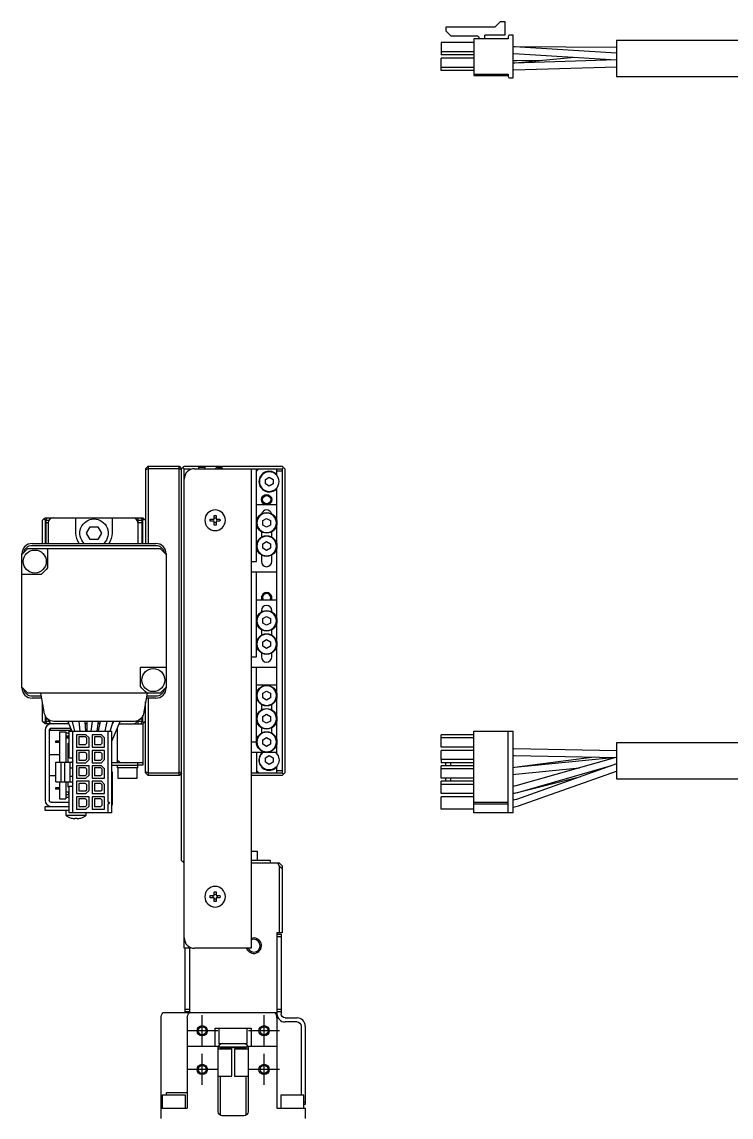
# Model space of a CAD drawing. Extents: x 0 to 695, y -8 to 427.
# Drawn here: x 0 to 137.6, y 208 to 420.4 of the extents above; entities that cross this region are included whole.
import ezdxf

# ---------------------------------------------------------------- set-up
doc = ezdxf.new("R2010")
doc.units = 0
doc.header["$LTSCALE"] = 0.5
doc.linetypes.add('CENTER', pattern=[50.8, 31.75, -6.35, 6.35, -6.35])
for name, color, linetype in [('MSM_CENTER', 1, 'CENTER'), ('MSM_CONTINUOUS', 7, 'CONTINUOUS'), ('MSM_NARROW', 5, 'CONTINUOUS')]:
    doc.layers.add(name, color=color, linetype=linetype)

msp = doc.modelspace()

# ---------------------------------------------------------------- linework, layer by layer
at = {"layer": 'MSM_CENTER'}
for p, q in [((35, 221.74), (35, 227.74)), ((47, 221.74), (47, 227.74)), ((38, 224.74), (32, 224.74)), ((50, 224.74), (44, 224.74)), ((35, 214.24), (35, 220.24)), ((47, 214.24), (47, 220.24)), ((38, 217.24), (32, 217.24)), ((50, 217.24), (44, 217.24))]:
    msp.add_line(p, q, dxfattribs=at)
at = {"layer": 'MSM_CONTINUOUS'}
for p, q in [((82.26, 419.37), (82.26, 418.67)), ((91.8, 419.37), (82.26, 419.37)), ((82.26, 418.67), (83.26, 417.67)), ((92.82, 420.39), (91.8, 419.37)), ((93.82, 420.39), (92.82, 420.39)), ((93.82, 417.86), (93.82, 420.39)), ((81.37, 416.38), (81.37, 413.98)), ((87.72, 416.38), (81.37, 416.38)), ((83.26, 417.67), (88.39, 417.67)), ((94.35, 417.11), (87.72, 417.11)), ((87.72, 417.11), (87.72, 410)), ((88.67, 417.39), (88.67, 417.11)), ((89.82, 417.11), (89.82, 417.71)), ((89.97, 417.86), (93.82, 417.86)), ((94.35, 417.52), (94.35, 417.11)), ((95.37, 417.82), (94.65, 417.82)), ((95.37, 409.54), (95.37, 417.82)), ((115.37, 416.78), (115.37, 409.78)), ((140.77, 416.78), (115.37, 416.78)), ((87.72, 414.58), (81.37, 414.58)), ((95.71, 415.56), (95.37, 415.56)), ((95.58, 415.55), (95.37, 415.56)), ((95.37, 414.26), (95.5, 414.25)), ((95.37, 414.25), (96.15, 414.21)), ((95.5, 414.25), (115.36, 413.01)), ((115.37, 414.31), (95.58, 415.55)), ((115.37, 415.41), (95.71, 415.56)), ((87.72, 413.98), (81.37, 413.98)), ((81.37, 410.98), (81.37, 413.38)), ((87.72, 413.38), (81.37, 413.38)), ((96.04, 412.87), (95.37, 412.86)), ((95.65, 412.39), (95.37, 412.37)), ((95.45, 412.37), (95.37, 412.36)), ((115.37, 413.01), (95.45, 412.37)), ((107.22, 413.52), (95.65, 412.39)), ((100.89, 412.9), (96.04, 412.87)), ((87.72, 411.58), (81.37, 411.58)), ((87.72, 410.98), (81.37, 410.98)), ((87.72, 410.25), (94.35, 410.25)), ((87.72, 410), (94.35, 410)), ((94.35, 410.25), (94.35, 409.84)), ((95.37, 411.06), (95.49, 411.07)), ((95.49, 411.07), (115.37, 411.71)), ((94.65, 409.54), (95.37, 409.54)), ((115.37, 409.78), (140.77, 409.78)), ((24.5, 334.24), (24, 333.74)), ((24.5, 333.74), (24, 333.54)), ((24, 333.74), (24, 319.24)), ((24.5, 334.24), (24.5, 319.24)), ((24.5, 334.24), (30.5, 334.24)), ((30.5, 333.74), (24.5, 333.74)), ((30.5, 334.24), (31, 333.74)), ((30.5, 274.24), (30.5, 334.24)), ((31, 333.54), (30.5, 333.74)), ((31.5, 334.24), (31, 333.74)), ((31, 257.74), (31, 333.74)), ((31.5, 333.74), (31.25, 333.99)), ((31.5, 334.24), (38.7, 334.24)), ((31.5, 333.74), (32.7, 333.74)), ((31.5, 240.74), (31.5, 333.74)), ((33.5, 333.74), (50.5, 333.74)), ((34.3, 334.04), (34.3, 333.74)), ((34.3, 334.04), (35.5, 334.04)), ((35.5, 334.04), (35.5, 333.74)), ((38, 334.24), (37.5, 333.74)), ((38, 334.24), (38, 333.74)), ((38.2, 334.24), (38.2, 333.74)), ((38.4, 333.84), (38.4, 333.74)), ((38.5, 333.74), (39, 334.24)), ((38.7, 334.24), (38.8, 334.14)), ((38.7, 334.14), (38.9, 334.14)), ((39, 333.74), (38.75, 333.99)), ((39, 334.24), (50.5, 334.24)), ((44.5, 333.74), (44.5, 240.74)), ((45.5, 315.74), (45.5, 333.74)), ((45.5, 333.24), (46, 333.74)), ((49.5, 332.57), (49.5, 333.74)), ((50.5, 334.24), (51, 333.74)), ((50.75, 333.99), (50.5, 333.74)), ((50.5, 333.74), (50.5, 274.74)), ((51, 333.74), (51, 274.74)), ((47.25, 331.68), (48, 332.11)), ((47.25, 330.81), (47.25, 331.68)), ((48, 332.11), (48.75, 331.68)), ((48.75, 331.68), (48.75, 330.81)), ((50.5, 333.24), (49.5, 333.24)), ((48, 330.38), (47.25, 330.81)), ((48.75, 330.81), (48, 330.38)), ((49.5, 278.57), (49.5, 329.92)), ((49.5, 326.74), (45.5, 326.74)), ((4, 323.74), (4.25, 323.99)), ((4, 319.24), (4, 323.74)), ((4.25, 323.99), (4.5, 324.24)), ((4.5, 323.74), (4.25, 323.99)), ((5, 324.24), (4.5, 323.74)), ((4.5, 324.24), (23.5, 324.24)), ((4.5, 323.74), (4.5, 319.24)), ((4.7, 319.24), (4.7, 323.74)), ((4.7, 323.74), (5.23, 323.74)), ((5.1, 323.24), (4.7, 323.24)), ((5.1, 323.24), (5.1, 319.24)), ((5.5, 324.24), (5.5, 324.04)), ((10.5, 321.24), (10.5, 324.24)), ((17.5, 324.24), (17.5, 321.24)), ((22.5, 324.24), (22.5, 323.24)), ((22.5, 323.74), (23.3, 323.74)), ((23.3, 323.24), (22.5, 323.24)), ((22.5, 323.24), (22.5, 319.24)), ((23.5, 323.74), (23, 324.24)), ((23.3, 323.74), (23.3, 319.24)), ((23.5, 324.24), (24, 323.74)), ((23.75, 323.99), (23.5, 323.74)), ((23.5, 319.24), (23.5, 323.74)), ((36.57, 323.94), (37.3, 323.94)), ((37.3, 323.54), (36.57, 323.54)), ((37.3, 323.94), (37.3, 324.67)), ((37.3, 322.82), (37.3, 323.54)), ((37.7, 324.67), (37.7, 323.94)), ((37.7, 323.94), (38.43, 323.94)), ((38.43, 323.54), (37.7, 323.54)), ((37.7, 323.54), (37.7, 322.82)), ((46.75, 323.68), (47.5, 324.11)), ((46.75, 322.81), (46.75, 323.68)), ((47.5, 324.11), (48.25, 323.68)), ((48.25, 323.68), (48.25, 322.81)), ((12.56, 321.24), (13.28, 322.49)), ((13.28, 319.99), (12.56, 321.24)), ((13.28, 322.49), (14.72, 322.49)), ((14.72, 322.49), (15.44, 321.24)), ((15.44, 321.24), (14.72, 319.99)), ((46.5, 321.51), (46.5, 320.48)), ((47.5, 322.38), (46.75, 322.81)), ((48.25, 322.81), (47.5, 322.38)), ((48.5, 320.48), (48.5, 321.51)), ((2, 319.24), (26, 319.24)), ((2, 318.86), (26, 318.86)), ((14.72, 319.99), (13.28, 319.99)), ((46.75, 319.18), (47.5, 319.61)), ((46.75, 318.31), (46.75, 319.18)), ((47.5, 319.61), (48.25, 319.18)), ((48.25, 319.18), (48.25, 318.31)), ((0, 291.24), (0, 317.24)), ((1.15, 318.24), (26.84, 318.24)), ((5, 318.24), (5, 314.49)), ((28, 317.24), (28, 291.24)), ((46.5, 317.01), (46.5, 315.74)), ((47.5, 317.88), (46.75, 318.31)), ((48.25, 318.31), (47.5, 317.88)), ((48.5, 315.74), (48.5, 317.01)), ((44.5, 315.74), (45.5, 315.74)), ((3.75, 313.24), (0, 313.24)), ((44.5, 313.74), (49.5, 313.74)), ((45.5, 297.24), (45.5, 313.74)), ((49.5, 308.24), (45.5, 308.24)), ((46.5, 306.24), (46.5, 305.98)), ((48.5, 305.98), (48.5, 306.24)), ((46.75, 304.68), (47.5, 305.11)), ((46.75, 303.81), (46.75, 304.68)), ((47.5, 303.38), (46.75, 303.81)), ((47.5, 305.11), (48.25, 304.68)), ((48.25, 303.81), (47.5, 303.38)), ((48.25, 304.68), (48.25, 303.81)), ((46.5, 302.51), (46.5, 301.48)), ((48.5, 301.48), (48.5, 302.51)), ((46.75, 300.18), (47.5, 300.61)), ((46.75, 299.31), (46.75, 300.18)), ((47.5, 300.61), (48.25, 300.18)), ((48.25, 300.18), (48.25, 299.31)), ((46.5, 298.01), (46.5, 297.24)), ((47.5, 298.88), (46.75, 299.31)), ((48.25, 299.31), (47.5, 298.88)), ((48.5, 297.24), (48.5, 298.01)), ((23, 295.24), (28, 295.24)), ((23, 291.49), (23, 295.24)), ((44.5, 297.24), (45.5, 297.24)), ((44.5, 295.24), (49.5, 295.24)), ((45.5, 280.74), (45.5, 295.24)), ((49.5, 291.74), (45.5, 291.74)), ((26.85, 290.24), (1.15, 290.24)), ((3.81, 289.63), (2, 289.63)), ((3.88, 289.24), (2, 289.24)), ((4.41, 286.23), (3.7, 290.24)), ((24.3, 290.24), (23.59, 286.23)), ((26, 289.24), (24.12, 289.24)), ((26, 289.63), (24.19, 289.63)), ((24.5, 289.24), (24.5, 274.24)), ((46.75, 290.18), (47.5, 290.61)), ((46.75, 289.31), (46.75, 290.18)), ((47.5, 288.88), (46.75, 289.31)), ((47.5, 290.61), (48.25, 290.18)), ((48.25, 289.31), (47.5, 288.88)), ((48.25, 290.18), (48.25, 289.31)), ((4, 284.74), (4, 288.54)), ((24, 274.74), (24, 288.54)), ((46.5, 288.01), (46.5, 286.98)), ((48.5, 286.98), (48.5, 288.01)), ((4.5, 284.24), (4, 284.74)), ((4.25, 284.49), (4.5, 284.74)), ((4.5, 285.9), (4.5, 284.74)), ((4.5, 284.74), (5, 284.24)), ((4.7, 284.74), (4.7, 285.52)), ((4.7, 285.24), (4.94, 285.24)), ((5.23, 284.74), (4.7, 284.74)), ((21.82, 284.74), (6.18, 284.74)), ((8.9, 284.74), (9.7, 282.84)), ((10.25, 282.84), (9.83, 284.74)), ((11.06, 284.74), (11.22, 282.84)), ((12.43, 282.84), (12.27, 284.74)), ((12.59, 284.74), (12.63, 282.84)), ((13.66, 284.74), (13.39, 282.84)), ((14.6, 282.84), (14.88, 284.74)), ((14.89, 282.84), (15.26, 284.74)), ((16.48, 284.74), (16.11, 282.84)), ((17.12, 282.84), (17.73, 284.74)), ((17.47, 280.89), (19.1, 284.74)), ((17.79, 284.73), (17.53, 284.11)), ((22.5, 284.88), (22.5, 284.24)), ((23.3, 284.74), (22.5, 284.74)), ((23, 284.24), (23.5, 284.74)), ((23.06, 285.24), (23.3, 285.24)), ((23.3, 285.52), (23.3, 284.74)), ((23.5, 284.74), (23.5, 285.9)), ((23.5, 284.74), (23.75, 284.49)), ((24, 284.74), (23.75, 284.49)), ((46.75, 285.68), (47.5, 286.11)), ((46.75, 284.81), (46.75, 285.68)), ((47.5, 284.38), (46.75, 284.81)), ((47.5, 286.11), (48.25, 285.68)), ((48.25, 284.81), (47.5, 284.38)), ((48.25, 285.68), (48.25, 284.81)), ((9.11, 284.24), (4.5, 284.24)), ((4.5, 283.04), (4.5, 269.44)), ((5.3, 283.04), (5.3, 269.44)), ((5.5, 284.44), (5.5, 284.24)), ((5.5, 283.39), (5.5, 282.94)), ((9.5, 282.94), (5.5, 282.94)), ((5.7, 283.44), (9.45, 283.44)), ((7.3, 282.74), (7.3, 276.85)), ((7.3, 282.74), (8.5, 282.74)), ((8.5, 282.74), (8.5, 276.85)), ((8.5, 282.49), (9.19, 282.49)), ((9.19, 277.65), (9.19, 282.84)), ((9.19, 282.84), (17.47, 282.84)), ((9.5, 282.94), (9.5, 283.32)), ((9.9, 266.99), (9.9, 282.84)), ((12.6, 284.24), (12.31, 284.24)), ((15.16, 284.24), (14.8, 284.24)), ((16.76, 269.07), (16.76, 282.84)), ((17.47, 266.99), (17.47, 282.84)), ((17.57, 284.24), (17.59, 284.24)), ((18.5, 283.32), (18.5, 276.74)), ((18.89, 284.24), (23.5, 284.24)), ((23.75, 284.49), (23.5, 284.24)), ((23.5, 284.24), (23.5, 276.24)), ((46.5, 283.51), (46.5, 282.48)), ((48.5, 282.48), (48.5, 283.51)), ((87.72, 266.99), (87.72, 282.84)), ((87.72, 282.84), (95.37, 282.84)), ((94.35, 266.99), (94.35, 282.84)), ((95.37, 266.99), (95.37, 282.84)), ((6.5, 280.87), (6.5, 280.62)), ((7.3, 280.87), (6.5, 280.87)), ((7.3, 280.62), (6.5, 280.62)), ((8.5, 281.95), (9.05, 281.95)), ((8.5, 281.72), (9.19, 281.72)), ((9.19, 281.49), (8.5, 281.49)), ((9, 276.85), (9, 280.49)), ((9, 280.49), (9.19, 280.49)), ((9.05, 281.95), (9.05, 281.72)), ((10.63, 282.12), (10.63, 279.72)), ((12.43, 282.12), (10.63, 282.12)), ((12.33, 281.71), (11.08, 281.71)), ((11.08, 281.71), (11.08, 280.24)), ((12.58, 281.46), (12.33, 281.71)), ((12.33, 280.24), (12.58, 280.49)), ((12.43, 282.12), (13.03, 281.52)), ((12.58, 280.49), (12.58, 281.46)), ((13.03, 279.72), (13.03, 281.52)), ((13.63, 282.12), (13.63, 279.72)), ((15.43, 282.12), (13.63, 282.12)), ((15.33, 281.71), (14.08, 281.71)), ((14.08, 281.71), (14.08, 280.24)), ((15.58, 281.46), (15.33, 281.71)), ((15.33, 280.24), (15.58, 280.49)), ((16.03, 281.52), (15.43, 282.12)), ((15.58, 280.49), (15.58, 281.46)), ((16.03, 279.72), (16.03, 281.52)), ((44.5, 280.74), (45.5, 280.74)), ((46.75, 281.18), (47.5, 281.61)), ((46.75, 280.31), (46.75, 281.18)), ((47.5, 281.61), (48.25, 281.18)), ((48.25, 281.18), (48.25, 280.31)), ((81.37, 281.52), (81.37, 282.12)), ((87.72, 282.12), (81.37, 282.12)), ((87.72, 281.52), (81.37, 281.52)), ((81.37, 279.72), (81.37, 281.52)), ((115.37, 280.59), (115.37, 273.59)), ((165.37, 280.59), (115.37, 280.59)), ((7.3, 278.24), (5.3, 278.24)), ((10.63, 279.72), (13.03, 279.72)), ((10.63, 279.12), (10.63, 276.72)), ((13.03, 279.12), (10.63, 279.12)), ((11.08, 280.24), (12.33, 280.24)), ((12.33, 278.71), (11.08, 278.71)), ((11.08, 278.71), (11.08, 277.24)), ((12.58, 278.46), (12.33, 278.71)), ((12.58, 277.49), (12.58, 278.46)), ((13.03, 277.32), (13.03, 279.12)), ((13.63, 279.72), (16.03, 279.72)), ((13.63, 279.12), (13.63, 276.72)), ((16.03, 279.12), (13.63, 279.12)), ((14.08, 280.24), (15.33, 280.24)), ((15.33, 278.71), (14.08, 278.71)), ((14.08, 278.71), (14.08, 277.24)), ((15.58, 278.46), (15.33, 278.71)), ((15.58, 277.49), (15.58, 278.46)), ((16.03, 277.32), (16.03, 279.12)), ((44.5, 278.74), (49.5, 278.74)), ((45.5, 278.74), (45.5, 274.74)), ((47.5, 279.88), (46.75, 280.31)), ((48.25, 280.31), (47.5, 279.88)), ((87.72, 279.72), (81.37, 279.72)), ((81.37, 277.32), (81.37, 279.12)), ((87.72, 279.12), (81.37, 279.12)), ((95.48, 279.44), (95.37, 279.44)), ((115.37, 279.04), (95.48, 279.44)), ((6.62, 272.99), (6.62, 276.85)), ((6.62, 276.85), (9.65, 276.85)), ((7.64, 272.99), (7.64, 276.85)), ((8.34, 272.99), (8.34, 276.85)), ((9.19, 277.65), (9.9, 277.65)), ((9.34, 272.99), (9.34, 276.85)), ((10.63, 276.72), (12.43, 276.72)), ((10.63, 276.12), (10.63, 273.72)), ((13.03, 276.12), (10.63, 276.12)), ((11.08, 277.24), (12.33, 277.24)), ((12.33, 277.24), (12.58, 277.49)), ((12.43, 276.72), (13.03, 277.32)), ((13.03, 274.32), (13.03, 276.12)), ((13.63, 276.72), (15.43, 276.72)), ((13.63, 276.12), (13.63, 273.72)), ((15.43, 276.12), (13.63, 276.12)), ((14.08, 277.24), (15.33, 277.24)), ((15.33, 277.24), (15.58, 277.49)), ((16.03, 277.32), (15.43, 276.72)), ((16.03, 275.52), (15.43, 276.12)), ((17.47, 276.74), (18.5, 276.74)), ((17.47, 276.24), (22.5, 276.24)), ((19, 276.74), (18.5, 277.24)), ((18.5, 276.74), (23.5, 276.74)), ((18.5, 276.24), (18.5, 275.74)), ((22.5, 276.24), (22.5, 276.74)), ((23.5, 276.24), (22.5, 276.24)), ((22.5, 275.74), (22.5, 276.24)), ((47.25, 277.68), (48, 278.11)), ((47.25, 276.81), (47.25, 277.68)), ((48, 276.38), (47.25, 276.81)), ((48, 278.11), (48.75, 277.68)), ((48.75, 276.81), (48, 276.38)), ((48.75, 277.68), (48.75, 276.81)), ((81.37, 277.32), (81.37, 276.72)), ((87.72, 277.32), (81.37, 277.32)), ((87.72, 276.72), (81.37, 276.72)), ((87.72, 276.12), (81.37, 276.12)), ((81.37, 275.52), (81.37, 276.12)), ((82.26, 276.12), (82.26, 276.72)), ((83.26, 276.12), (83.26, 276.72)), ((95.37, 278.14), (95.46, 278.14)), ((95.37, 278.14), (95.52, 278.14)), ((95.46, 278.14), (115.37, 277.74)), ((111.07, 277.83), (95.62, 275.78)), ((115.25, 277.74), (95.65, 275.78)), ((115.29, 277.75), (95.87, 272.21)), ((115.37, 276.48), (95.97, 269.6)), ((96.22, 270.96), (114.44, 276.15)), ((5.3, 274.24), (6.62, 274.24)), ((9.34, 275.75), (9.9, 275.75)), ((9.34, 274.1), (9.9, 274.1)), ((12.33, 275.71), (11.08, 275.71)), ((11.08, 275.71), (11.08, 274.24)), ((11.08, 274.24), (12.33, 274.24)), ((12.58, 275.46), (12.33, 275.71)), ((12.33, 274.24), (12.58, 274.49)), ((12.43, 273.72), (13.03, 274.32)), ((12.58, 274.49), (12.58, 275.46)), ((15.33, 275.71), (14.08, 275.71)), ((14.08, 275.71), (14.08, 274.24)), ((14.08, 274.24), (15.33, 274.24)), ((15.58, 275.46), (15.33, 275.71)), ((15.33, 274.24), (15.58, 274.49)), ((15.58, 274.49), (15.58, 275.46)), ((16.03, 273.72), (16.03, 275.52)), ((17.47, 274.94), (17.5, 274.94)), ((17.5, 274.94), (17.5, 268.64)), ((22.5, 275.74), (18.5, 275.74)), ((22.5, 275.74), (18.5, 275.74)), ((22.4, 275.74), (18.6, 275.74)), ((18.6, 275.74), (18.6, 273.74)), ((22.4, 273.74), (22.4, 275.74)), ((24.5, 274.74), (24, 274.95)), ((24, 274.74), (24.5, 274.24)), ((24.5, 274.74), (30.5, 274.74)), ((30.5, 274.24), (24.5, 274.24)), ((31, 274.95), (30.5, 274.74)), ((31, 274.74), (30.5, 274.24)), ((44.5, 274.74), (50.5, 274.74)), ((50.5, 274.24), (44.5, 274.24)), ((46, 274.74), (45.5, 275.24)), ((49.5, 274.74), (49.5, 275.92)), ((49.5, 275.24), (50.5, 275.24)), ((50.5, 274.74), (50.75, 274.49)), ((51, 274.74), (50.5, 274.24)), ((87.72, 275.52), (81.37, 275.52)), ((81.37, 273.72), (81.37, 275.52)), ((95.65, 275.78), (95.37, 275.75)), ((95.37, 274.45), (95.78, 274.48)), ((95.78, 274.48), (108.19, 275.72)), ((96.14, 270.92), (108.45, 274.02)), ((96.41, 268.37), (115.37, 275.1)), ((6.62, 272.99), (9.65, 272.99)), ((7.3, 272.99), (7.3, 269.74)), ((8.5, 272.99), (8.5, 269.74)), ((9, 271.99), (9, 272.99)), ((9.19, 271.99), (9, 271.99)), ((9.19, 266.99), (9.19, 272.19)), ((9.19, 272.19), (9.9, 272.19)), ((10.63, 273.72), (12.43, 273.72)), ((10.63, 273.12), (10.63, 270.72)), ((13.03, 273.12), (10.63, 273.12)), ((12.33, 272.71), (11.08, 272.71)), ((11.08, 272.71), (11.08, 271.24)), ((12.58, 272.46), (12.33, 272.71)), ((12.58, 271.49), (12.58, 272.46)), ((13.03, 271.32), (13.03, 273.12)), ((13.63, 273.72), (16.03, 273.72)), ((13.63, 273.12), (13.63, 270.72)), ((15.43, 273.12), (13.63, 273.12)), ((15.33, 272.71), (14.08, 272.71)), ((14.08, 272.71), (14.08, 271.24)), ((15.58, 272.46), (15.33, 272.71)), ((16.03, 272.52), (15.43, 273.12)), ((15.58, 271.49), (15.58, 272.46)), ((16.03, 270.72), (16.03, 272.52)), ((18.6, 273.74), (22.4, 273.74)), ((87.72, 273.72), (81.37, 273.72)), ((87.72, 273.12), (81.37, 273.12)), ((81.37, 272.52), (81.37, 273.12)), ((87.72, 272.52), (81.37, 272.52)), ((81.37, 270.72), (81.37, 272.52)), ((82.26, 273.12), (82.26, 273.72)), ((83.26, 273.12), (83.26, 273.72)), ((95.87, 272.21), (95.37, 272.1)), ((115.37, 273.59), (165.37, 273.59)), ((6.5, 271.87), (6.5, 271.62)), ((7.3, 271.87), (6.5, 271.87)), ((7.3, 271.62), (6.5, 271.62)), ((9.19, 270.99), (8.5, 270.99)), ((8.5, 270.54), (9.05, 270.54)), ((9.19, 269.99), (8.5, 269.99)), ((9.05, 270.99), (9.05, 270.54)), ((10.63, 270.72), (12.43, 270.72)), ((10.63, 270.12), (10.63, 267.72)), ((13.03, 270.12), (10.63, 270.12)), ((11.08, 271.24), (12.33, 271.24)), ((12.33, 271.24), (12.58, 271.49)), ((12.43, 270.72), (13.03, 271.32)), ((13.03, 268.32), (13.03, 270.12)), ((13.63, 270.72), (16.03, 270.72)), ((13.63, 270.12), (13.63, 267.72)), ((16.03, 270.12), (13.63, 270.12)), ((14.08, 271.24), (15.33, 271.24)), ((15.33, 271.24), (15.58, 271.49)), ((16.03, 267.72), (16.03, 270.12)), ((87.72, 270.72), (81.37, 270.72)), ((81.37, 267.72), (81.37, 270.12)), ((87.72, 270.12), (81.37, 270.12)), ((95.37, 270.79), (96.22, 270.96)), ((95.37, 270.78), (96.14, 270.92)), ((4.5, 267.44), (4.5, 268.24)), ((4.5, 268.24), (9.19, 268.24)), ((5.7, 269.04), (9.19, 269.04)), ((7.3, 269.74), (8.5, 269.74)), ((10.63, 267.72), (12.43, 267.72)), ((12.33, 269.71), (11.08, 269.71)), ((11.08, 269.71), (11.08, 268.24)), ((11.08, 268.24), (12.33, 268.24)), ((12.58, 269.46), (12.33, 269.71)), ((12.33, 268.24), (12.58, 268.49)), ((12.43, 267.72), (13.03, 268.32)), ((12.58, 268.49), (12.58, 269.46)), ((13.63, 267.72), (16.03, 267.72)), ((15.33, 269.71), (14.08, 269.71)), ((14.08, 269.71), (14.08, 268.24)), ((14.08, 268.24), (15.33, 268.24)), ((15.58, 269.46), (15.33, 269.71)), ((15.33, 268.24), (15.58, 268.49)), ((15.58, 268.49), (15.58, 269.46)), ((16.76, 269.07), (16.86, 269.07)), ((16.86, 268.77), (16.76, 268.77)), ((16.76, 266.99), (16.76, 268.77)), ((87.72, 267.72), (81.37, 267.72)), ((87.72, 269.07), (94.35, 269.07)), ((87.72, 268.77), (94.35, 268.77)), ((95.97, 269.6), (95.37, 269.43)), ((95.98, 269.6), (95.37, 269.43)), ((95.37, 268.11), (96.41, 268.37)), ((9.19, 267.44), (4.5, 267.44)), ((8.5, 267.44), (8.5, 266.55)), ((8.5, 266.55), (12.5, 266.55)), ((17.47, 266.99), (9.19, 266.99)), ((9.55, 265.99), (9.57, 265.99)), ((10.3, 265.99), (10.7, 265.99)), ((10.3, 265.86), (10.3, 265.99)), ((10.7, 265.99), (10.7, 265.86)), ((11.43, 265.99), (11.45, 265.99)), ((12.5, 266.55), (12.5, 266.99)), ((95.37, 266.99), (87.72, 266.99)), ((44.5, 259.54), (45.75, 259.54)), ((45.75, 257.74), (45.75, 259.54)), ((31, 257.74), (31.5, 257.24)), ((31.25, 257.49), (31.5, 257.74)), ((48.25, 257.74), (44.5, 257.74)), ((50, 257.24), (44.5, 257.24)), ((48.25, 257.24), (48.25, 257.74)), ((50, 256.63), (49.69, 257.24)), ((50, 257.24), (50.5, 256.74)), ((50, 243.74), (50, 256.63)), ((50.5, 256.13), (50, 256.63)), ((50.5, 256.74), (50.5, 243.74)), ((36.57, 250.94), (37.3, 250.94)), ((37.3, 250.94), (37.3, 251.67)), ((37.7, 251.67), (37.7, 250.94)), ((37.7, 250.94), (38.43, 250.94)), ((37.3, 250.54), (36.57, 250.54)), ((37.3, 249.82), (37.3, 250.54)), ((38.43, 250.54), (37.7, 250.54)), ((37.7, 250.54), (37.7, 249.82)), ((49.5, 243.74), (49.5, 228.04)), ((50.5, 243.74), (49.5, 243.74)), ((49.5, 243.44), (50.3, 243.44)), ((50.3, 242.94), (49.5, 242.94)), ((50.3, 243.44), (50.3, 228.04)), ((32.7, 240.74), (31.5, 240.74)), ((31.7, 228.44), (31.7, 240.74)), ((32.5, 240.74), (32.5, 228.24)), ((44.5, 240.74), (33.5, 240.74)), ((32.48, 228.24), (27.38, 228.24)), ((31.7, 228.94), (32.5, 228.94)), ((32.5, 228.44), (31.7, 228.44)), ((49.5, 228.24), (32.5, 228.24)), ((49.5, 228.94), (50.3, 228.94)), ((50.3, 228.44), (49.5, 228.44)), ((27, 207.74), (27, 227.24)), ((32.1, 227.24), (32.1, 209.74)), ((37.5, 225.24), (44.5, 225.24)), ((37.5, 221.74), (37.5, 225.24)), ((38.25, 225.24), (38.25, 222.24)), ((43.75, 222.24), (43.75, 225.24)), ((44.5, 225.24), (44.5, 221.74)), ((49.5, 227.24), (49.5, 209.74)), ((51.1, 227.24), (53.4, 227.24)), ((53.4, 226.44), (51.1, 226.44)), ((54.2, 225.64), (54.2, 212.24)), ((55, 225.64), (55, 210.44)), ((32.1, 221.74), (38.13, 221.74)), ((38.1, 209.04), (38.1, 221.44)), ((40.75, 221.14), (38.1, 221.14)), ((38.12, 221.64), (43.88, 221.64)), ((38.13, 221.65), (38.16, 221.74)), ((38.13, 221.74), (38.13, 221.65)), ((38.25, 222.24), (43.75, 222.24)), ((38.7, 221.64), (38.5, 221.44)), ((43.5, 221.44), (38.5, 221.44)), ((38.5, 221.44), (38.5, 221.14)), ((40.75, 215.94), (40.75, 221.14)), ((41.25, 221.14), (41.25, 215.94)), ((43.9, 221.14), (41.25, 221.14)), ((43.5, 221.44), (43.3, 221.64)), ((43.5, 221.14), (43.5, 221.44)), ((43.85, 221.73), (43.87, 221.65)), ((43.87, 221.74), (43.87, 221.65)), ((43.87, 221.74), (49.5, 221.74)), ((43.9, 221.44), (43.9, 209.04)), ((38.1, 215.94), (40.75, 215.94)), ((38.5, 215.94), (38.5, 208.35)), ((41.25, 215.94), (43.9, 215.94)), ((43.5, 208.35), (43.5, 215.94)), ((28.05, 212.24), (28.05, 212.74)), ((28.05, 212.74), (32.1, 212.74)), ((31.75, 212.24), (27.25, 212.24)), ((27.25, 212.24), (27.25, 209.74)), ((31.75, 209.74), (31.75, 212.24)), ((54.75, 212.24), (50.25, 212.24)), ((50.25, 212.24), (50.25, 209.74)), ((54.75, 209.74), (54.75, 212.24)), ((54.75, 210.94), (55, 210.94)), ((55, 210.44), (54.75, 210.44)), ((27, 209.74), (32.1, 209.74)), ((43.1, 208.24), (38.9, 208.24)), ((49.5, 209.74), (55, 209.74)), ((55, 209.74), (55, 207.74))]:
    msp.add_line(p, q, dxfattribs=at)
at = {"layer": 'MSM_CONTINUOUS', "extrusion": (0, 0, -1)}
for centre, radius in [((-48, 331.24), 1.9), ((-37.5, 323.74), 2), ((-47.5, 323.24), 1.9), ((-47.5, 318.74), 1.9), ((-47.5, 304.24), 1.9), ((-47.5, 299.74), 1.9), ((-47.5, 289.74), 1.9), ((-47.5, 285.24), 1.9), ((-47.5, 280.74), 1.9), ((-37.5, 250.74), 2)]:
    msp.add_circle(centre, radius, dxfattribs=at)
at = {"layer": 'MSM_CONTINUOUS'}
for centre, radius in [((47.5, 327.74), 0.783), ((47.5, 323.24), 2), ((47.5, 318.74), 2), ((2.5, 315.74), 2.23), ((47.5, 304.24), 2), ((47.5, 299.74), 2), ((25.5, 292.74), 2.23), ((47.5, 289.74), 2), ((47.5, 285.24), 2), ((47.5, 280.74), 2), ((35, 224.74), 0.783), ((47, 224.74), 0.783), ((35, 217.24), 0.783), ((47, 217.24), 0.783)]:
    msp.add_circle(centre, radius, dxfattribs=at)
at = {"layer": 'MSM_CONTINUOUS', "extrusion": (0, 0, -1)}
for centre, radius, start, end in [((-88.39, 417.39), 0.28, 90, 180), ((-89.97, 417.71), 0.15, 0, 90), ((-14, 321.24), 2.75, 313.3418, 226.6582), ((-37.5, 323.74), 0.95, 347.8468, 12.1532), ((-37.5, 323.74), 0.95, 77.8468, 102.1532), ((-37.5, 323.74), 0.95, 167.8468, 192.1532), ((-14, 321.24), 3.5, 325.1501, 0), ((-14, 321.24), 3.5, 180, 214.8499), ((-37.5, 323.74), 0.95, 257.8468, 282.1532), ((-2, 317.24), 1.62, 9.7266, 90), ((-26, 317.24), 1.62, 90, 170.2833), ((-14, 304.24), 19, 42.5374, 47.4636), ((-14, 304.24), 19, 132.5364, 137.4636), ((9.05, 327.29), 19, 222.3336, 227.6664), ((-14, 304.24), 19, 312.5374, 317.4626), ((-37.05, 304.29), 19, 312.3336, 317.6664), ((-14, 304.24), 19, 222.5364, 227.4626), ((-2, 291.24), 1.62, 270, 350.2637), ((-26, 291.24), 1.62, 189.7264, 270), ((-6.18, 286.54), 1.8, 270, 350), ((-14, 287.24), 2.75, 245.38, 251.7789), ((-21.82, 286.54), 1.8, 190, 270), ((-5.7, 283.04), 0.4, 0, 90), ((-48, 277.24), 1.9, 127.8636, 52.1363), ((-9.65, 277.1), 0.25, 180, 270), ((-9.65, 272.74), 0.25, 90, 180), ((-5.7, 269.44), 0.4, 270, 0), ((-16.86, 268.92), 0.15, 90, 270), ((-37.5, 250.74), 0.95, 347.8468, 12.1532), ((-37.5, 250.74), 0.95, 77.8468, 102.1532), ((-37.5, 250.74), 0.95, 167.8468, 192.1532), ((-37.5, 250.74), 0.95, 257.8468, 282.1532), ((-28.5, 227.24), 1.5, 0, 41.8103), ((-33.6, 227.24), 1.5, 0, 41.8103), ((-51.1, 228.04), 0.8, 270, 0), ((-53.4, 225.64), 0.8, 90, 180), ((-38.9, 221.44), 0.8, 0, 15.1266), ((-43.1, 221.44), 0.8, 164.8734, 180), ((-38.9, 209.04), 0.8, 270, 0), ((-43.1, 209.04), 0.8, 180, 270)]:
    msp.add_arc(centre, radius, start, end, dxfattribs=at)
at = {"layer": 'MSM_CONTINUOUS'}
for centre, radius, start, end in [((94.65, 417.52), 0.3, 90, 180), ((94.65, 409.84), 0.3, 180, 270), ((33.5, 331.74), 2, 90, 180), ((38.7, 333.84), 0.3, 90, 180), ((48, 331.24), 2, 41.4096, 318.5904), ((47.5, 324.74), 1, 14.4775, 165.5225), ((6.1, 323.24), 1, 90, 180), ((21.5, 323.24), 1, 0, 90), ((37.5, 323.74), 0.435, 152.6335, 207.3665), ((37.5, 323.74), 0.435, 62.6335, 117.3665), ((37.5, 323.74), 0.435, 242.6335, 297.3665), ((37.5, 323.74), 0.435, 332.6335, 27.3665), ((2, 317.24), 2, 90, 180), ((26, 317.24), 2, 0, 90), ((47.5, 315.74), 1, 180, 0), ((47.5, 308.74), 0.783, 320.3451, 219.6549), ((47.5, 306.24), 1, 0, 180), ((47.5, 297.24), 1, 180, 0), ((2, 291.24), 2, 180, 270), ((26, 291.24), 2, 270, 0), ((6.1, 285.24), 1, 188.5151, 270), ((21.5, 285.24), 1, 270, 336.553), ((5.7, 283.04), 1.2, 90, 180), ((48, 277.24), 2, 131.4096, 318.5904), ((48, 277.24), 2, 41.4096, 48.5904), ((5.7, 269.44), 1.2, 180, 270), ((16.3, 268.64), 1.2, 346.808, 0), ((10.5, 269.04), 3.2, 231.3178, 252.73), ((10.5, 269.04), 3.19, 253.0947, 266.4096), ((10.5, 269.04), 3.19, 273.5904, 286.9053), ((10.5, 269.04), 3.2, 287.27, 308.6822), ((37.5, 250.74), 0.435, 152.6335, 207.3665), ((37.5, 250.74), 0.435, 62.6335, 117.3665), ((37.5, 250.74), 0.435, 332.6335, 27.3665), ((37.5, 250.74), 0.435, 242.6335, 297.3665), ((33.5, 242.74), 2, 180, 270), ((45, 241.24), 1.23, 203.9958, 113.9958), ((48, 227.24), 1.5, 0, 41.8103), ((51.1, 228.04), 1.6, 180, 270), ((53.4, 225.64), 1.6, 0, 90), ((38.9, 221.44), 0.8, 89.9994, 158.4559), ((43.1, 221.44), 0.801, 22.2292, 89.9362)]:
    msp.add_arc(centre, radius, start, end, dxfattribs=at)
at = {"layer": 'MSM_NARROW'}
for centre in [(47.5, 327.74), (35, 224.74), (47, 224.74), (35, 217.24), (47, 217.24)]:
    msp.add_circle(centre, 1, dxfattribs=at)
for centre, radius, start, end in [((47.5, 308.74), 1, 330, 210), ((45, 241.24), 1.5, 199.4712, 109.4712)]:
    msp.add_arc(centre, radius, start, end, dxfattribs=at)

doc.saveas('drawing.dxf')
